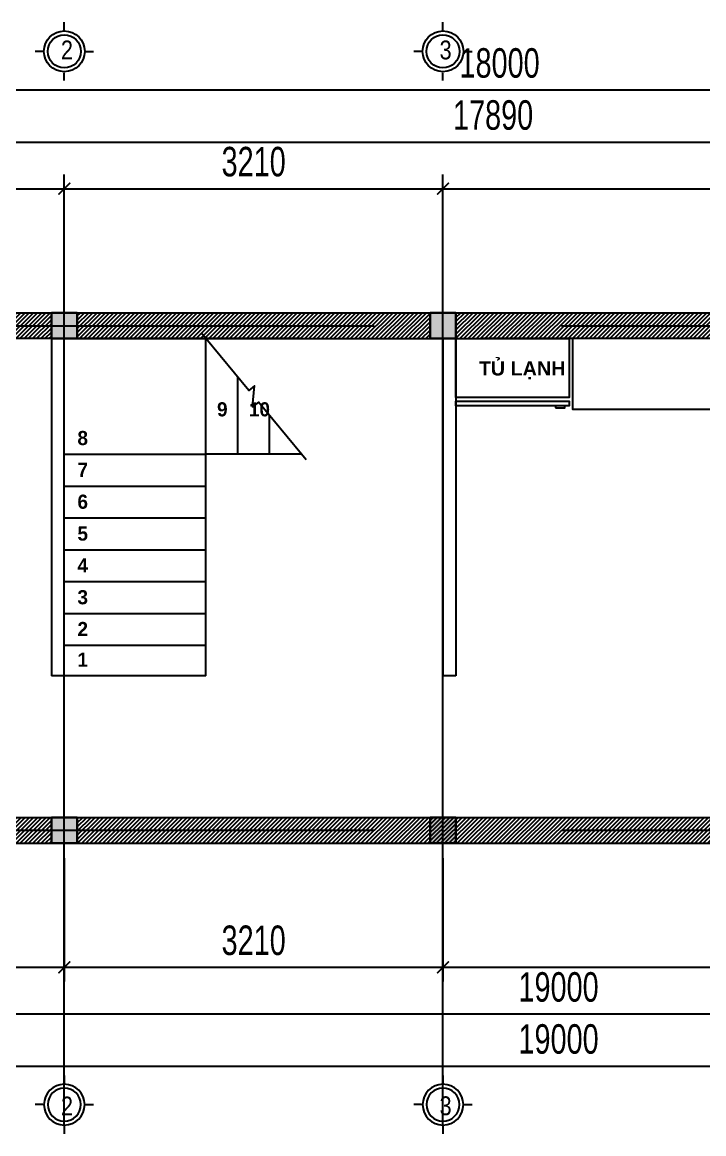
# Model space of a CAD drawing. Header units: inches. Extents: x 442278 to 842836, y -356313 to 59457.
# Drawn here: x 477055 to 482833, y -38986 to -29559 of the extents above; entities that cross this region are included whole.
import ezdxf

# ---------------------------------------------------------------- set-up
doc = ezdxf.new("R2010")
doc.units = ezdxf.units.IN
doc.header["$LTSCALE"] = 250
doc.header["$MEASUREMENT"] = 0
doc.linetypes.add('CENTER', pattern=[50.8, 31.75, -6.35, 6.35, -6.35])
doc.linetypes.add('CONTINOUS', pattern=[0])
for name, color, linetype in [('damvua', 7, 'Continuous'), ('DIM', 8, 'Continuous'), ('DODAC', 119, 'Continuous'), ('HACTH250', 250, 'Continuous'), ('LA.BT', 7, 'Continuous'), ('LA.DIM', 251, 'Continuous'), ('LA.KHAC', 252, 'Continuous'), ('netcat', 32, 'Continuous'), ('NETMANH', 44, 'Continuous'), ('NTHAY', 8, 'Continuous'), ('TEXT', 7, 'Continuous'), ('TRUC', 251, 'CENTER'), ('XDIT-MANH', 252, 'Continuous')]:
    doc.layers.add(name, color=color, linetype=linetype)
doc.styles.add('AVANTH', font='')
doc.styles.add('KIEU1', font='', dxfattribs={"height": 250})
doc.styles.add('MtXpl__VnAvantH', font='')
doc.styles.add('S.STEXT', font='arial.ttf', dxfattribs={"width": 0.7})
doc.styles.get("Standard").update_dxf_attribs({"font": 'arial.ttf'})
doc.styles.get('AVANTH').set_extended_font_data('.VnAvantH')
doc.styles.get('KIEU1').set_extended_font_data('.VnArial')
doc.styles.get('MtXpl__VnAvantH').set_extended_font_data('.VnAvantH', bold=True)
doc.linetypes.add('TX', pattern='A,676.874288,-193.500228,["tx",AVANTH,S=240.510514,R=359.931402,X=0,Y=-131.162874],-560.72896,746.79278', length=2177.896256)
doc.dimstyles.new('S.DIM100', dxfattribs={"dimtxt": 250, "dimasz": 100, "dimexe": 120, "dimexo": 0, "dimgap": 100, "dimtad": 1, "dimdec": 0, "dimzin": 13, "dimdsep": 46, "dimtxsty": 'S.STEXT', "dimblk": 'ARCHTICK', "dimblk1": 'ARCHTICK', "dimcen": 0, "dimdle": 100, "dimclrd": 251, "dimclre": 251, "dimclrt": 60, "dimadec": 0, "dimazin": 0, "dimtfac": 1, "dimtdec": 0, "dimtix": 1, "dimtmove": 2, "dimatfit": 3, "dimfxl": 1, "dimtolj": 1, "dimtzin": 13, "dimarcsym": 0})

# ---------------------------------------------------------------- blocks, each defined once
blk = doc.blocks.new('_ArchTick')
at = {"color": 0, "linetype": 'ByBlock', "const_width": 0.15}
blk.add_lwpolyline([(-0.5, -0.5), (0.5, 0.5)], dxfattribs=at)
blk = doc.blocks.new('*D152')
at = {"layer": 'DEFPOINTS', "color": 0, "transparency": 16777216}
for p in [(490101.9, -30133.6), (472101.9, -31637.8), (490101.9, -32022.4)]:
    blk.add_point(p, dxfattribs=at)
at = {"layer": 'LA.DIM', "color": 251, "lineweight": -2, "transparency": 16777216}
for p, q in [((472101.9, -31637.8), (472101.9, -30013.6)), ((490101.9, -32022.4), (490101.9, -30013.6)), ((472001.9, -30133.6), (490201.9, -30133.6))]:
    blk.add_line(p, q, dxfattribs=at)
at = {"layer": 'LA.DIM', "color": 251, "lineweight": -2, "transparency": 16777216, "xscale": 100, "yscale": 100, "zscale": 100, "rotation": 180}
blk.add_blockref('_ArchTick', (472101.9, -30133.6), dxfattribs=at)
at = {"layer": 'LA.DIM', "color": 251, "lineweight": -2, "transparency": 16777216, "xscale": 100, "yscale": 100, "zscale": 100}
blk.add_blockref('_ArchTick', (490101.9, -30133.6), dxfattribs=at)
at = {"layer": 'LA.DIM', "color": 60, "transparency": 16777216, "insert": (481101.9, -29905.9), "char_height": 250, "attachment_point": 5, "style": 'S.STEXT'}
blk.add_mtext('\\A1;18000', dxfattribs=at)
blk = doc.blocks.new('*D153')
at = {"layer": 'DEFPOINTS', "color": 0, "transparency": 16777216}
for p in [(477411.9, -30970.6), (472211.9, -31637.8), (477411.9, -31637.8)]:
    blk.add_point(p, dxfattribs=at)
at = {"layer": 'LA.DIM', "color": 251, "lineweight": -2, "transparency": 16777216}
for p, q in [((472211.9, -31637.8), (472211.9, -30850.6)), ((477411.9, -31637.8), (477411.9, -30850.6)), ((472111.9, -30970.6), (477511.9, -30970.6))]:
    blk.add_line(p, q, dxfattribs=at)
at = {"layer": 'LA.DIM', "color": 251, "lineweight": -2, "transparency": 16777216, "xscale": 100, "yscale": 100, "zscale": 100, "rotation": 180}
blk.add_blockref('_ArchTick', (472211.9, -30970.6), dxfattribs=at)
at = {"layer": 'LA.DIM', "color": 251, "lineweight": -2, "transparency": 16777216, "xscale": 100, "yscale": 100, "zscale": 100}
blk.add_blockref('_ArchTick', (477411.9, -30970.6), dxfattribs=at)
at = {"layer": 'LA.DIM', "color": 60, "transparency": 16777216, "insert": (474811.9, -30742.9), "char_height": 250, "attachment_point": 5, "style": 'S.STEXT'}
blk.add_mtext('\\A1;5200', dxfattribs=at)
blk = doc.blocks.new('*D154')
at = {"layer": 'DEFPOINTS', "color": 0, "transparency": 16777216}
for p in [(480621.9, -30970.6), (477411.9, -31637.8), (480621.9, -31637.8)]:
    blk.add_point(p, dxfattribs=at)
at = {"layer": 'LA.DIM', "color": 251, "lineweight": -2, "transparency": 16777216}
for p, q in [((477411.9, -31637.8), (477411.9, -30850.6)), ((480621.9, -31637.8), (480621.9, -30850.6)), ((477311.9, -30970.6), (480721.9, -30970.6))]:
    blk.add_line(p, q, dxfattribs=at)
at = {"layer": 'LA.DIM', "color": 251, "lineweight": -2, "transparency": 16777216, "xscale": 100, "yscale": 100, "zscale": 100, "rotation": 180}
blk.add_blockref('_ArchTick', (477411.9, -30970.6), dxfattribs=at)
at = {"layer": 'LA.DIM', "color": 251, "lineweight": -2, "transparency": 16777216, "xscale": 100, "yscale": 100, "zscale": 100}
blk.add_blockref('_ArchTick', (480621.9, -30970.6), dxfattribs=at)
at = {"layer": 'LA.DIM', "color": 60, "transparency": 16777216, "insert": (479016.9, -30742.8), "char_height": 250, "attachment_point": 5, "style": 'S.STEXT'}
blk.add_mtext('\\A1;3210', dxfattribs=at)
blk = doc.blocks.new('*D155')
at = {"layer": 'DEFPOINTS', "color": 0, "transparency": 16777216}
for p in [(485781.9, -30970.6), (480621.9, -31637.8), (485781.9, -31637.8)]:
    blk.add_point(p, dxfattribs=at)
at = {"layer": 'LA.DIM', "color": 251, "lineweight": -2, "transparency": 16777216}
for p, q in [((480621.9, -31637.8), (480621.9, -30850.6)), ((485781.9, -31637.8), (485781.9, -30850.6)), ((480521.9, -30970.6), (485881.9, -30970.6))]:
    blk.add_line(p, q, dxfattribs=at)
at = {"layer": 'LA.DIM', "color": 251, "lineweight": -2, "transparency": 16777216, "xscale": 100, "yscale": 100, "zscale": 100, "rotation": 180}
blk.add_blockref('_ArchTick', (480621.9, -30970.6), dxfattribs=at)
at = {"layer": 'LA.DIM', "color": 251, "lineweight": -2, "transparency": 16777216, "xscale": 100, "yscale": 100, "zscale": 100}
blk.add_blockref('_ArchTick', (485781.9, -30970.6), dxfattribs=at)
at = {"layer": 'LA.DIM', "color": 60, "transparency": 16777216, "insert": (483201.9, -30742.9), "char_height": 250, "attachment_point": 5, "style": 'S.STEXT'}
blk.add_mtext('\\A1;5160', dxfattribs=at)
blk = doc.blocks.new('*D158')
at = {"layer": 'DEFPOINTS', "color": 0, "transparency": 16777216}
for p in [(489991.9, -30574.9), (472101.9, -31637.8), (489991.9, -31637.8)]:
    blk.add_point(p, dxfattribs=at)
at = {"layer": 'LA.DIM', "color": 251, "lineweight": -2, "transparency": 16777216}
for p, q in [((472101.9, -31637.8), (472101.9, -30454.9)), ((489991.9, -31637.8), (489991.9, -30454.9)), ((472001.9, -30574.9), (490091.9, -30574.9))]:
    blk.add_line(p, q, dxfattribs=at)
at = {"layer": 'LA.DIM', "color": 251, "lineweight": -2, "transparency": 16777216, "xscale": 100, "yscale": 100, "zscale": 100, "rotation": 180}
blk.add_blockref('_ArchTick', (472101.9, -30574.9), dxfattribs=at)
at = {"layer": 'LA.DIM', "color": 251, "lineweight": -2, "transparency": 16777216, "xscale": 100, "yscale": 100, "zscale": 100}
blk.add_blockref('_ArchTick', (489991.9, -30574.9), dxfattribs=at)
at = {"layer": 'LA.DIM', "color": 60, "transparency": 16777216, "insert": (481046.9, -30347.3), "char_height": 250, "attachment_point": 5, "style": 'S.STEXT'}
blk.add_mtext('\\A1;17890', dxfattribs=at)
blk = doc.blocks.new('vongtrondim')
at = {"layer": 'damvua'}
blk.add_circle((0, 0), 175, dxfattribs=at)
at = {"layer": 'NTHAY'}
for p, q in [((0, 226), (0, 309)), ((-226, 0), (-309, 0)), ((226, 0), (309, 0)), ((0, -309), (0, -226))]:
    blk.add_line(p, q, dxfattribs=at)
blk.add_circle((0, 0), 216, dxfattribs=at)
blk = doc.blocks.new('*D160')
at = {"layer": 'DEFPOINTS', "color": 0, "transparency": 16777216}
for p in [(472101.9, -36648.3), (491101.9, -36648.3), (491101.9, -38411.2)]:
    blk.add_point(p, dxfattribs=at)
at = {"layer": 'LA.DIM', "color": 251, "lineweight": -2, "transparency": 16777216}
for p, q in [((472101.9, -36648.3), (472101.9, -38531.2)), ((491101.9, -36648.3), (491101.9, -38531.2)), ((472001.9, -38411.2), (491201.9, -38411.2))]:
    blk.add_line(p, q, dxfattribs=at)
at = {"layer": 'LA.DIM', "color": 251, "lineweight": -2, "transparency": 16777216, "xscale": 100, "yscale": 100, "zscale": 100, "rotation": 180}
blk.add_blockref('_ArchTick', (472101.9, -38411.2), dxfattribs=at)
at = {"layer": 'LA.DIM', "color": 251, "lineweight": -2, "transparency": 16777216, "xscale": 100, "yscale": 100, "zscale": 100}
blk.add_blockref('_ArchTick', (491101.9, -38411.2), dxfattribs=at)
at = {"layer": 'LA.DIM', "color": 60, "transparency": 16777216, "insert": (481601.9, -38183.6), "char_height": 250, "attachment_point": 5, "style": 'S.STEXT'}
blk.add_mtext('\\A1;19000', dxfattribs=at)
blk = doc.blocks.new('*D161')
at = {"layer": 'DEFPOINTS', "color": 0, "transparency": 16777216}
for p in [(472211.9, -36648.3), (477411.9, -36648.3), (477411.9, -37574.3)]:
    blk.add_point(p, dxfattribs=at)
at = {"layer": 'LA.DIM', "color": 251, "lineweight": -2, "transparency": 16777216}
for p, q in [((472211.9, -36648.3), (472211.9, -37694.3)), ((477411.9, -36648.3), (477411.9, -37694.3)), ((472111.9, -37574.3), (477511.9, -37574.3))]:
    blk.add_line(p, q, dxfattribs=at)
at = {"layer": 'LA.DIM', "color": 251, "lineweight": -2, "transparency": 16777216, "xscale": 100, "yscale": 100, "zscale": 100, "rotation": 180}
blk.add_blockref('_ArchTick', (472211.9, -37574.3), dxfattribs=at)
at = {"layer": 'LA.DIM', "color": 251, "lineweight": -2, "transparency": 16777216, "xscale": 100, "yscale": 100, "zscale": 100}
blk.add_blockref('_ArchTick', (477411.9, -37574.3), dxfattribs=at)
at = {"layer": 'LA.DIM', "color": 60, "transparency": 16777216, "insert": (474811.9, -37346.6), "char_height": 250, "attachment_point": 5, "style": 'S.STEXT'}
blk.add_mtext('\\A1;5200', dxfattribs=at)
blk = doc.blocks.new('*D162')
at = {"layer": 'DEFPOINTS', "color": 0, "transparency": 16777216}
for p in [(477411.9, -36648.3), (480621.9, -36648.3), (480621.9, -37574.3)]:
    blk.add_point(p, dxfattribs=at)
at = {"layer": 'LA.DIM', "color": 251, "lineweight": -2, "transparency": 16777216}
for p, q in [((477411.9, -36648.3), (477411.9, -37694.3)), ((480621.9, -36648.3), (480621.9, -37694.3)), ((477311.9, -37574.3), (480721.9, -37574.3))]:
    blk.add_line(p, q, dxfattribs=at)
at = {"layer": 'LA.DIM', "color": 251, "lineweight": -2, "transparency": 16777216, "xscale": 100, "yscale": 100, "zscale": 100, "rotation": 180}
blk.add_blockref('_ArchTick', (477411.9, -37574.3), dxfattribs=at)
at = {"layer": 'LA.DIM', "color": 251, "lineweight": -2, "transparency": 16777216, "xscale": 100, "yscale": 100, "zscale": 100}
blk.add_blockref('_ArchTick', (480621.9, -37574.3), dxfattribs=at)
at = {"layer": 'LA.DIM', "color": 60, "transparency": 16777216, "insert": (479016.9, -37346.5), "char_height": 250, "attachment_point": 5, "style": 'S.STEXT'}
blk.add_mtext('\\A1;3210', dxfattribs=at)
blk = doc.blocks.new('*D163')
at = {"layer": 'DEFPOINTS', "color": 0, "transparency": 16777216}
for p in [(480621.9, -36648.3), (485781.9, -36648.3), (485781.9, -37574.3)]:
    blk.add_point(p, dxfattribs=at)
at = {"layer": 'LA.DIM', "color": 251, "lineweight": -2, "transparency": 16777216}
for p, q in [((480621.9, -36648.3), (480621.9, -37694.3)), ((485781.9, -36648.3), (485781.9, -37694.3)), ((480521.9, -37574.3), (485881.9, -37574.3))]:
    blk.add_line(p, q, dxfattribs=at)
at = {"layer": 'LA.DIM', "color": 251, "lineweight": -2, "transparency": 16777216, "xscale": 100, "yscale": 100, "zscale": 100, "rotation": 180}
blk.add_blockref('_ArchTick', (480621.9, -37574.3), dxfattribs=at)
at = {"layer": 'LA.DIM', "color": 251, "lineweight": -2, "transparency": 16777216, "xscale": 100, "yscale": 100, "zscale": 100}
blk.add_blockref('_ArchTick', (485781.9, -37574.3), dxfattribs=at)
at = {"layer": 'LA.DIM', "color": 60, "transparency": 16777216, "insert": (483201.9, -37346.6), "char_height": 250, "attachment_point": 5, "style": 'S.STEXT'}
blk.add_mtext('\\A1;5160', dxfattribs=at)
blk = doc.blocks.new('*D166')
at = {"layer": 'DEFPOINTS', "color": 0, "transparency": 16777216}
for p in [(472101.9, -36648.3), (491101.9, -36648.3), (491101.9, -37969.9)]:
    blk.add_point(p, dxfattribs=at)
at = {"layer": 'LA.DIM', "color": 251, "lineweight": -2, "transparency": 16777216}
for p, q in [((472101.9, -36648.3), (472101.9, -38089.9)), ((491101.9, -36648.3), (491101.9, -38089.9)), ((472001.9, -37969.9), (491201.9, -37969.9))]:
    blk.add_line(p, q, dxfattribs=at)
at = {"layer": 'LA.DIM', "color": 251, "lineweight": -2, "transparency": 16777216, "xscale": 100, "yscale": 100, "zscale": 100, "rotation": 180}
blk.add_blockref('_ArchTick', (472101.9, -37969.9), dxfattribs=at)
at = {"layer": 'LA.DIM', "color": 251, "lineweight": -2, "transparency": 16777216, "xscale": 100, "yscale": 100, "zscale": 100}
blk.add_blockref('_ArchTick', (491101.9, -37969.9), dxfattribs=at)
at = {"layer": 'LA.DIM', "color": 60, "transparency": 16777216, "insert": (481601.9, -37742.3), "char_height": 250, "attachment_point": 5, "style": 'S.STEXT'}
blk.add_mtext('\\A1;19000', dxfattribs=at)
blk = doc.blocks.new('MBTULANH')
at = {"layer": 'DODAC', "ltscale": 0.5}
for points in [[(-300, 530), (300, 530), (300, 570), (-300, 570)], [(227.4, 586.4), (276.8, 586.4), (276.8, 570), (227.4, 570)], [(-300, 0), (300, 0), (300, 500), (-300, 500)]]:
    blk.add_lwpolyline(points, close=True, dxfattribs=at)

msp = doc.modelspace()

# ---------------------------------------------------------------- hatches: boundary and pattern name
at = {"layer": 'HACTH250', "linetype": 'TX'}
h = msp.add_hatch(dxfattribs=at)
h.set_pattern_fill('ANSI31', color=256, scale=200, style=0)
h.set_pattern_definition([(45, (98073.627, -355625.897), (-17.6776695, 17.6776695), [])])
h.paths.add_polyline_path([(472321.89, -32242.41), (477301.89, -32242.41), (477301.89, -32022.41), (472321.89, -32022.41)])
h = msp.add_hatch(dxfattribs=at)
h.set_pattern_fill('ANSI31', color=256, scale=200, style=0)
h.set_pattern_definition([(45, (152357.84, -364072.127), (-17.6776695, 17.6776695), [])])
h.paths.add_polyline_path([(477521.89, -32022.41), (480511.89, -32022.41), (480511.89, -32242.41), (477521.89, -32242.41)])
h = msp.add_hatch(dxfattribs=at)
h.set_pattern_fill('ANSI31', color=256, scale=200, style=0)
h.set_pattern_definition([(45, (152257.84, -364072.127), (-17.6776695, 17.6776695), [])])
h.paths.add_polyline_path([(480731.89, -32022.41), (485671.89, -32022.41), (485671.89, -32242.41), (480731.89, -32242.41)])
h = msp.add_hatch(dxfattribs=at)
h.set_pattern_fill('ANSI31', color=256, scale=200, style=0)
h.set_pattern_definition([(45, (152457.84, -364072.127), (-17.6776695, 17.6776695), [])])
h.paths.add_polyline_path([(472321.89, -36522.41), (477301.89, -36522.41), (477301.89, -36302.41), (472321.89, -36302.41)])
h = msp.add_hatch(dxfattribs=at)
h.set_pattern_fill('ANSI31', color=256, scale=200, style=0)
h.set_pattern_definition([(45, (194911.84, -364072.127), (-17.6776695, 17.6776695), [])])
h.paths.add_polyline_path([(485671.89, -36302.41), (477521.89, -36302.41), (477521.89, -36522.41), (485671.89, -36522.41)])
at = {"layer": 'NETMANH'}
for points in [[(477301.89, -32242.41), (477521.89, -32242.41), (477521.89, -32022.41), (477301.89, -32022.41)], [(477301.89, -32242.41), (477521.89, -32242.41), (477521.89, -32022.41), (477301.89, -32022.41)], [(480511.89, -32242.41), (480731.89, -32242.41), (480731.89, -32022.41), (480511.89, -32022.41)], [(480511.89, -32242.41), (480731.89, -32242.41), (480731.89, -32022.41), (480511.89, -32022.41)], [(477301.89, -36522.41), (477521.89, -36522.41), (477521.89, -36302.41), (477301.89, -36302.41)], [(477301.89, -36522.41), (477521.89, -36522.41), (477521.89, -36302.41), (477301.89, -36302.41)], [(480511.89, -36522.41), (480731.89, -36522.41), (480731.89, -36302.41), (480511.89, -36302.41)], [(480511.89, -36522.41), (480731.89, -36522.41), (480731.89, -36302.41), (480511.89, -36302.41)]]:
    msp.add_hatch(color=0, dxfattribs=at).paths.add_polyline_path(points)

# ---------------------------------------------------------------- linework, layer by layer
at = {"layer": 'LA.BT'}
for p, q in [((477301.89, -32242.41), (477301.89, -35102.41)), ((477411.89, -35102.41), (477411.89, -32242.41)), ((477411.89, -32242.41), (480621.89, -32242.41)), ((480621.89, -32242.41), (480621.89, -35102.41)), ((480731.89, -32242.41), (480731.89, -35102.41))]:
    msp.add_line(p, q, dxfattribs=at)
msp.add_lwpolyline([(485671.89, -35152.41), (485071.89, -35152.41), (485071.89, -32842.41), (481721.56, -32842.41), (481721.56, -32242.41)], dxfattribs=at)
at = {"layer": 'LA.KHAC'}
for p, q in [((478611.89, -33222.41), (478611.89, -32242.41)), ((478881.89, -33222.41), (478881.89, -32569.08)), ((479151.89, -33222.41), (479151.89, -32895.75)), ((477411.89, -33222.41), (478611.89, -33222.41)), ((478611.89, -35102.41), (478611.89, -33222.41)), ((479421.89, -33222.41), (478611.89, -33222.41)), ((477411.89, -33492.41), (478611.89, -33492.41)), ((477411.89, -33762.41), (478611.89, -33762.41)), ((477411.89, -34032.41), (478611.89, -34032.41)), ((477411.89, -34302.41), (478611.89, -34302.41)), ((477411.89, -34572.41), (478611.89, -34572.41)), ((477411.89, -34842.41), (478611.89, -34842.41)), ((478611.89, -35102.41), (477301.89, -35102.41))]:
    msp.add_line(p, q, dxfattribs=at)
msp.add_lwpolyline([(479462.39, -33271.41), (479421.89, -33222.41), (479057.39, -32781.41), (479008.39, -32821.91), (479025.39, -32642.91), (478976.39, -32683.41), (478611.89, -32242.41), (478571.39, -32193.41)], dxfattribs=at)
at = {"layer": 'netcat', "linetype": 'CONTINOUS'}
for p, q in [((472321.89, -32022.41), (489881.89, -32022.41)), ((479428.01, -32242.41), (472321.89, -32242.41)), ((485891.89, -32242.41), (480951.89, -32242.41)), ((472321.89, -36302.41), (482591.89, -36302.41)), ((480511.89, -36302.41), (480731.89, -36302.41)), ((482591.89, -36302.41), (485671.89, -36302.41)), ((472321.89, -36522.41), (489881.89, -36522.41))]:
    msp.add_line(p, q, dxfattribs=at)
for points in [[(477301.89, -32022.41), (477521.89, -32022.41), (477521.89, -32242.41), (477301.89, -32242.41)], [(477301.89, -32242.41), (477521.89, -32242.41), (477521.89, -32022.41), (477301.89, -32022.41)], [(480511.89, -32022.41), (480731.89, -32022.41), (480731.89, -32242.41), (480511.89, -32242.41)], [(480511.89, -32242.41), (480731.89, -32242.41), (480731.89, -32022.41), (480511.89, -32022.41)], [(477301.89, -36302.41), (477521.89, -36302.41), (477521.89, -36522.41), (477301.89, -36522.41)], [(477301.89, -36522.41), (477521.89, -36522.41), (477521.89, -36302.41), (477301.89, -36302.41)], [(480511.89, -36302.41), (480731.89, -36302.41), (480731.89, -36522.41), (480511.89, -36522.41)], [(480511.89, -36522.41), (480731.89, -36522.41), (480731.89, -36302.41), (480511.89, -36302.41)]]:
    msp.add_lwpolyline(points, close=True, dxfattribs=at)
at = {"layer": 'NETMANH', "color": 0}
for points in [[(477301.89, -32242.41), (477521.89, -32242.41), (477521.89, -32022.41), (477301.89, -32022.41)], [(477301.89, -32242.41), (477521.89, -32242.41), (477521.89, -32022.41), (477301.89, -32022.41)], [(480511.89, -32242.41), (480731.89, -32242.41), (480731.89, -32022.41), (480511.89, -32022.41)], [(480511.89, -32242.41), (480731.89, -32242.41), (480731.89, -32022.41), (480511.89, -32022.41)], [(477301.89, -36522.41), (477521.89, -36522.41), (477521.89, -36302.41), (477301.89, -36302.41)], [(477301.89, -36522.41), (477521.89, -36522.41), (477521.89, -36302.41), (477301.89, -36302.41)], [(480511.89, -36522.41), (480731.89, -36522.41), (480731.89, -36302.41), (480511.89, -36302.41)], [(480511.89, -36522.41), (480731.89, -36522.41), (480731.89, -36302.41), (480511.89, -36302.41)]]:
    msp.add_lwpolyline(points, close=True, dxfattribs=at)
at = {"layer": 'TRUC'}
for p, q in [((477411.89, -38911.86), (477411.89, -29632.97)), ((480621.89, -38911.86), (480621.89, -29632.97)), ((472101.89, -32132.41), (491817.19, -32132.41)), ((472101.89, -36412.41), (491817.19, -36412.41))]:
    msp.add_line(p, q, dxfattribs=at)
at = {"layer": 'XDIT-MANH'}
msp.add_line((480731.89, -35102.41), (480621.89, -35102.41), dxfattribs=at)

# ---------------------------------------------------------------- block references
at = {"xscale": -1.600000000093132, "rotation": 180}
msp.add_blockref('MBTULANH', (481211.89, -32242.41), dxfattribs=at)
at = {"layer": 'DIM', "xscale": 0.800000011920929, "yscale": 0.8000000007450581, "zscale": 0.8}
for p in [(477411.89, -29805.85), (480621.89, -29805.85)]:
    msp.add_blockref('vongtrondim', p, dxfattribs=at)
at = {"layer": 'DIM', "xscale": -0.800000011920929, "yscale": 0.8000000007450581, "zscale": 0.8, "rotation": 180}
for p in [(477411.89, -38738.98), (480621.89, -38738.98)]:
    msp.add_blockref('vongtrondim', p, dxfattribs=at)

# ---------------------------------------------------------------- texts
at = {"layer": 'TEXT', "style": 'MtXpl__VnAvantH'}
for s, p in [('9', (478706.67, -32901.92)), ('10', (478976.67, -32901.92)), ('8', (477523.21, -33145.36)), ('7', (477523.21, -33415.36)), ('6', (477523.21, -33685.36)), ('5', (477523.21, -33955.36)), ('4', (477523.21, -34225.36)), ('3', (477523.21, -34495.36)), ('2', (477523.21, -34765.36)), ('1', (477523.21, -35025.36))]:
    msp.add_text(s, height=120, rotation=360, dxfattribs=at).set_placement(p)
at = {"layer": 'TEXT', "char_height": 160, "width": 573.6, "style": 'KIEU1'}
for s, insert, attachment_point in [('{\\f.VnArial NarrowH|b0|i0|c0|p34;2}', (477383.33, -29714.01), 1), ('{\\f.VnArial NarrowH|b0|i0|c0|p34;3}', (480593.33, -29714.01), 1), ('{\\f.VnArial NarrowH|b0|i0|c0|p34;2}', (477383.33, -38830.82), 7), ('{\\f.VnArial NarrowH|b0|i0|c0|p34;3}', (480593.33, -38830.82), 7)]:
    msp.add_mtext(s, dxfattribs=dict(at, insert=insert, attachment_point=attachment_point))
at = {"layer": 'TEXT', "ltscale": 0.5, "insert": (480929.15, -32586.12), "char_height": 120, "width": 2390.88, "attachment_point": 7, "rotation": 360}
msp.add_mtext('{\\f.VnAvantH|b1|i0|c0|p34;T\\fArial|b1|i0|c0|p34;Ủ LẠNH}', dxfattribs=at)

# ---------------------------------------------------------------- dimensions: what is measured, and where the dimension line sits
at = {"layer": 'LA.DIM'}
for base, p1, p2, picture, middle in [((490101.89, -30133.59), (472101.89, -31637.83), (490101.89, -32022.41), '*D152', (481101.89, -29905.94)), ((489991.89, -30574.91), (472101.89, -31637.83), (489991.89, -31637.83), '*D158', (481046.89, -30347.27)), ((477411.89, -30970.58), (472211.89, -31637.83), (477411.89, -31637.83), '*D153', (474811.89, -30742.93)), ((480621.89, -30970.58), (477411.89, -31637.83), (480621.89, -31637.83), '*D154', (479016.89, -30742.85)), ((485781.89, -30970.58), (480621.89, -31637.83), (485781.89, -31637.83), '*D155', (483201.89, -30742.93)), ((491101.89, -38411.24), (472101.89, -36648.31), (491101.89, -36648.31), '*D160', (481601.89, -38183.6)), ((491101.89, -37969.92), (472101.89, -36648.31), (491101.89, -36648.31), '*D166', (481601.89, -37742.28)), ((477411.89, -37574.25), (472211.89, -36648.31), (477411.89, -36648.31), '*D161', (474811.89, -37346.61)), ((480621.89, -37574.25), (477411.89, -36648.31), (480621.89, -36648.31), '*D162', (479016.89, -37346.52)), ((485781.89, -37574.25), (480621.89, -36648.31), (485781.89, -36648.31), '*D163', (483201.89, -37346.61))]:
    dim = msp.add_linear_dim(base=base, p1=p1, p2=p2, dimstyle='S.DIM100', dxfattribs=at)
    dim.commit()
    dim.dimension.update_dxf_attribs({"geometry": picture, "text_midpoint": middle})

doc.saveas('drawing.dxf')
